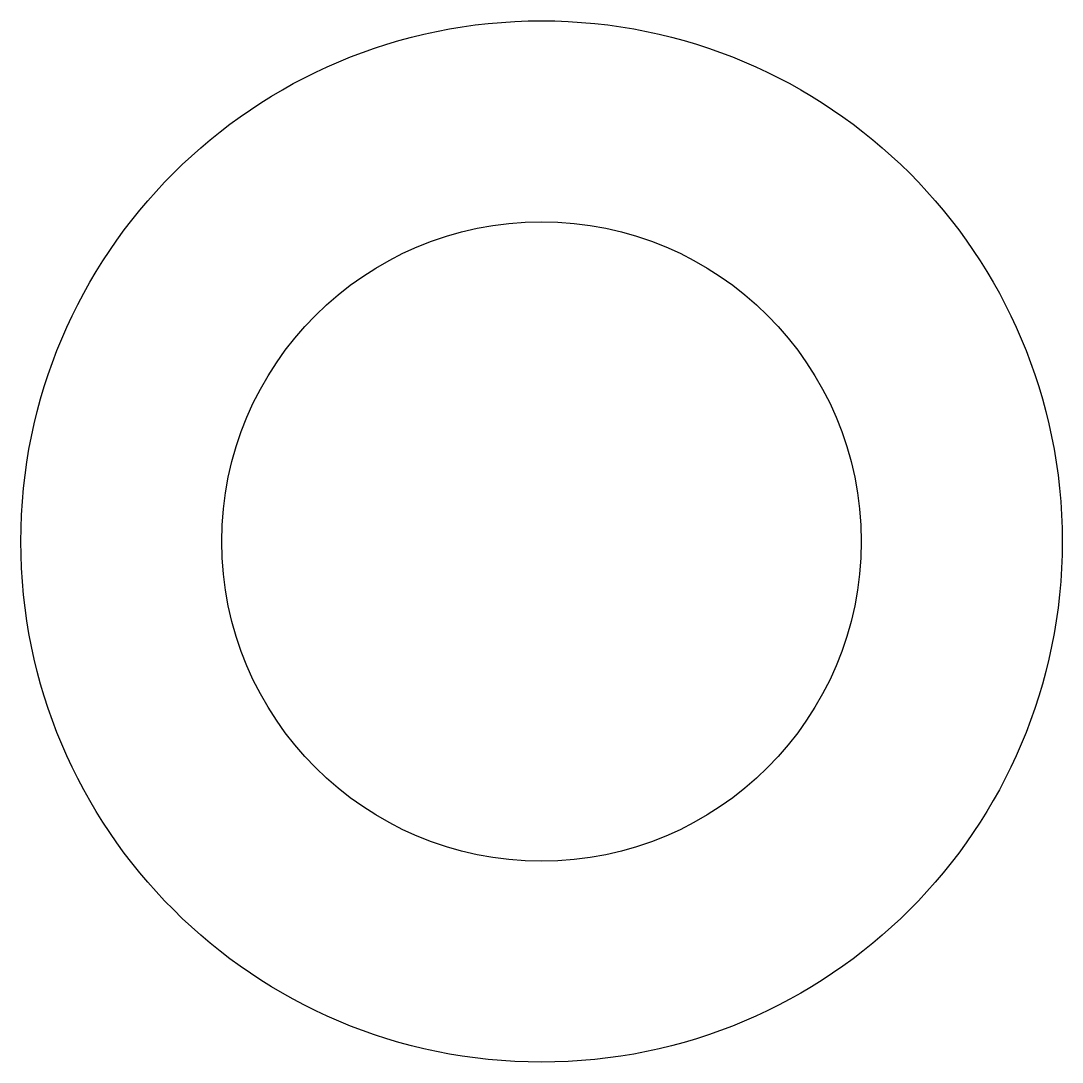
# Model space of a CAD drawing. Extents: x 247.4 to 275.9, y 233.8 to 262.3.
import ezdxf

# ---------------------------------------------------------------- set-up
doc = ezdxf.new("R2010")
doc.units = 0
doc.layers.add('ANA', color=220, linetype='CONTINUOUS')

msp = doc.modelspace()

# ---------------------------------------------------------------- linework, layer by layer
at = {"layer": 'ANA'}
for radius in [14.25, 8.75]:
    msp.add_circle((261.651, 248.034), radius, dxfattribs=at)

doc.saveas('drawing.dxf')
